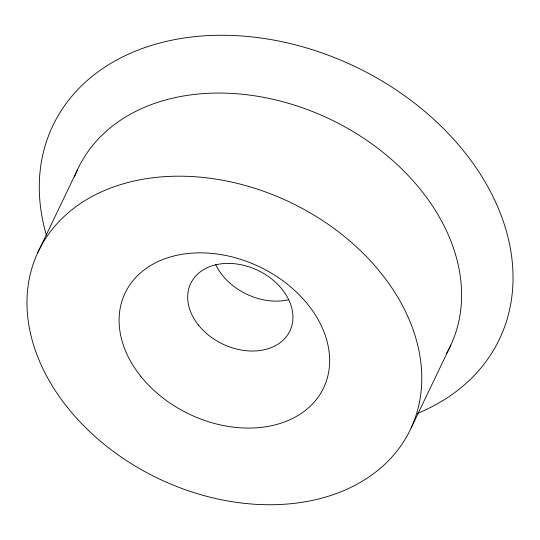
<?xml version="1.0" encoding="UTF-8"?>
<svg xmlns="http://www.w3.org/2000/svg" width="540" height="540" viewBox="0 0 540 540"><rect width="100%" height="100%" fill="white"/><g stroke="black" fill="none" stroke-linecap="round" stroke-linejoin="round"><path stroke-width="0.81" d="M37.692 252.801L77.524 169.668M411.055 428.126L450.887 344.999M74.419 177.059A206.246 153.029 25.6 0 1 329.353 118.861A206.246 153.029 25.6 0 1 446.486 353.545M288.779 299.734A54.999 40.811 25.6 0 1 215.548 264.296M46.413 235.224A247.496 183.634 25.6 0 1 188.933 37.334A247.496 183.634 25.6 0 1 483.125 178.639A247.496 183.634 25.6 0 1 417.407 413.417M67.615 407.666A206.246 153.029 25.6 0 0 406.654 436.678A206.246 153.029 25.6 0 0 198.848 177.039A206.246 153.029 25.6 0 0 67.615 407.666M140.771 376.306A109.998 81.614 25.6 0 0 321.59 391.777A109.998 81.614 25.6 0 0 210.762 253.307A109.998 81.614 25.6 0 0 140.771 376.306M198.504 325.134A54.999 40.811 25.6 0 0 288.913 332.87A54.999 40.811 25.6 0 0 233.496 263.635A54.999 40.811 25.6 0 0 198.504 325.134"/></g></svg>
